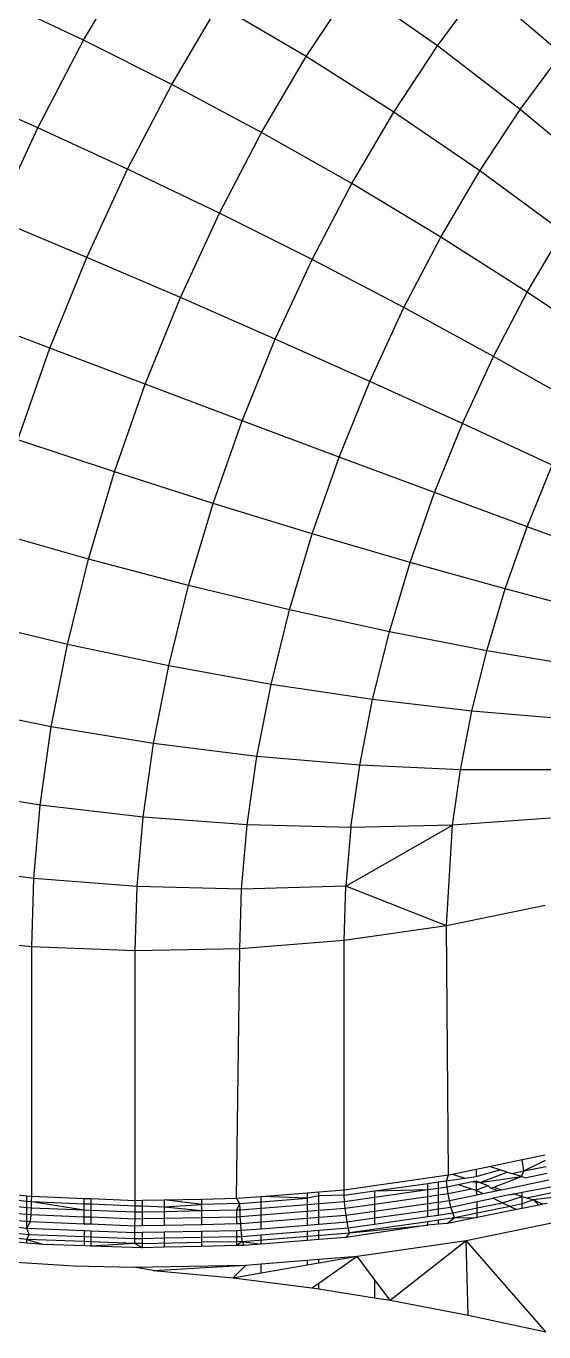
# Model space of a CAD drawing. Header units: millimetres. Extents: x 153 to 4750, y 92 to 3343.
# Drawn here: x 4264.44 to 4268.25, y 1670.69 to 1680.3 of the extents above; entities that cross this region are included whole.
import ezdxf

# ---------------------------------------------------------------- set-up
doc = ezdxf.new("R2010")
doc.units = ezdxf.units.MM

msp = doc.modelspace()

# ---------------------------------------------------------------- linework, layer by layer
for p, q in [((4264.8647, 1680.1963), (4265.2204, 1680.8012)), ((4266.5048, 1680.0764), (4266.8458, 1680.5925)), ((4267.471, 1680.1545), (4266.8458, 1680.5925)), ((4267.471, 1680.1545), (4267.7984, 1680.5953)), ((4268.3844, 1680.0962), (4267.7984, 1680.5953)), ((4264.8647, 1680.1963), (4264.2357, 1680.4921)), ((4265.5144, 1679.8704), (4265.8584, 1680.4555)), ((4266.5048, 1680.0764), (4265.8584, 1680.4555)), ((4264.5285, 1679.553), (4264.8647, 1680.1963)), ((4265.5144, 1679.8704), (4264.8647, 1680.1963)), ((4266.1762, 1679.5175), (4266.5048, 1680.0764)), ((4267.1497, 1679.6682), (4266.5048, 1680.0764)), ((4267.1497, 1679.6682), (4267.471, 1680.1545)), ((4268.0807, 1679.6873), (4267.471, 1680.1545)), ((4268.0807, 1679.6873), (4268.3844, 1680.0962)), ((4265.1892, 1679.2483), (4265.5144, 1679.8704)), ((4266.1762, 1679.5175), (4265.5144, 1679.8704)), ((4264.5285, 1679.553), (4263.8918, 1679.8341)), ((4267.7827, 1679.2362), (4268.0807, 1679.6873)), ((4268.6648, 1679.1977), (4268.0807, 1679.6873)), ((4266.84, 1679.1416), (4267.1497, 1679.6682)), ((4267.7827, 1679.2362), (4267.1497, 1679.6682)), ((4264.2177, 1678.8807), (4264.5285, 1679.553)), ((4265.1892, 1679.2483), (4264.5285, 1679.553)), ((4265.8655, 1678.9231), (4266.1762, 1679.5175)), ((4266.84, 1679.1416), (4266.1762, 1679.5175)), ((4264.8886, 1678.598), (4265.1892, 1679.2483)), ((4265.8655, 1678.9231), (4265.1892, 1679.2483)), ((4267.4955, 1678.7478), (4267.7827, 1679.2362)), ((4268.3934, 1678.7869), (4267.7827, 1679.2362)), ((4266.5473, 1678.5815), (4266.84, 1679.1416)), ((4267.4955, 1678.7478), (4266.84, 1679.1416)), ((4265.5783, 1678.3019), (4265.8655, 1678.9231)), ((4266.5473, 1678.5815), (4265.8655, 1678.9231)), ((4264.8886, 1678.598), (4264.2177, 1678.8807)), ((4267.2239, 1678.2283), (4267.4955, 1678.7478)), ((4268.1317, 1678.342), (4267.4955, 1678.7478)), ((4268.1317, 1678.342), (4268.3934, 1678.7869)), ((4264.6177, 1677.93), (4264.8886, 1678.598)), ((4265.5783, 1678.3019), (4264.8886, 1678.598)), ((4266.2767, 1677.9961), (4266.5473, 1678.5815)), ((4267.2239, 1678.2283), (4266.5473, 1678.5815)), ((4267.8845, 1677.8689), (4268.1317, 1678.342)), ((4268.7385, 1677.9307), (4268.1317, 1678.342)), ((4265.3194, 1677.6637), (4265.5783, 1678.3019)), ((4266.2767, 1677.9961), (4265.5783, 1678.3019)), ((4264.6177, 1677.93), (4263.9375, 1678.1899)), ((4266.973, 1677.6853), (4267.2239, 1678.2283)), ((4267.8845, 1677.8689), (4267.2239, 1678.2283)), ((4266.0328, 1677.3948), (4266.2767, 1677.9961)), ((4266.973, 1677.6853), (4266.2767, 1677.9961)), ((4264.3803, 1677.2548), (4264.6177, 1677.93)), ((4265.3194, 1677.6637), (4264.6177, 1677.93)), ((4267.6558, 1677.3743), (4267.8845, 1677.8689)), ((4268.5181, 1677.509), (4267.8845, 1677.8689)), ((4265.0927, 1677.0186), (4265.3194, 1677.6637)), ((4266.0328, 1677.3948), (4265.3194, 1677.6637)), ((4266.7467, 1677.1275), (4266.973, 1677.6853)), ((4267.6558, 1677.3743), (4266.973, 1677.6853)), ((4265.8192, 1676.787), (4266.0328, 1677.3948)), ((4266.7467, 1677.1275), (4266.0328, 1677.3948)), ((4267.4498, 1676.8663), (4267.6558, 1677.3743)), ((4268.3143, 1677.0682), (4267.6558, 1677.3743)), ((4265.0927, 1677.0186), (4264.3803, 1677.2548)), ((4266.5486, 1676.5638), (4266.7467, 1677.1275)), ((4267.4498, 1676.8663), (4266.7467, 1677.1275)), ((4264.9009, 1676.3771), (4265.0927, 1677.0186)), ((4265.8192, 1676.787), (4265.0927, 1677.0186)), ((4268.1306, 1676.6152), (4268.3143, 1677.0682)), ((4267.2694, 1676.3528), (4267.4498, 1676.8663)), ((4268.1306, 1676.6152), (4267.4498, 1676.8663)), ((4265.6385, 1676.1825), (4265.8192, 1676.787)), ((4266.5486, 1676.5638), (4265.8192, 1676.787)), ((4267.9698, 1676.1576), (4268.1306, 1676.6152)), ((4268.7786, 1676.3784), (4268.1306, 1676.6152)), ((4264.9009, 1676.3771), (4264.1796, 1676.5833)), ((4266.381, 1676.0031), (4266.5486, 1676.5638)), ((4267.2694, 1676.3528), (4266.5486, 1676.5638)), ((4264.7458, 1675.7489), (4264.9009, 1676.3771)), ((4265.6385, 1676.1825), (4264.9009, 1676.3771)), ((4267.1166, 1675.8422), (4267.2694, 1676.3528)), ((4267.9698, 1676.1576), (4267.2694, 1676.3528)), ((4265.4923, 1675.5905), (4265.6385, 1676.1825)), ((4266.381, 1676.0031), (4265.6385, 1676.1825)), ((4267.8337, 1675.7024), (4267.9698, 1676.1576)), ((4268.6389, 1675.981), (4267.9698, 1676.1576)), ((4266.2454, 1675.454), (4266.381, 1676.0031)), ((4267.1166, 1675.8422), (4266.381, 1676.0031)), ((4264.7458, 1675.7489), (4264.0173, 1675.9257)), ((4266.9931, 1675.3421), (4267.1166, 1675.8422)), ((4267.8337, 1675.7024), (4267.1166, 1675.8422)), ((4264.6276, 1675.1427), (4264.7458, 1675.7489)), ((4265.4923, 1675.5905), (4264.7458, 1675.7489)), ((4267.7235, 1675.2566), (4267.8337, 1675.7024)), ((4268.5208, 1675.5858), (4267.8337, 1675.7024)), ((4265.3809, 1675.0194), (4265.4923, 1675.5905)), ((4266.2454, 1675.454), (4265.4923, 1675.5905)), ((4266.1421, 1674.9243), (4266.2454, 1675.454)), ((4266.9931, 1675.3421), (4266.2454, 1675.454)), ((4264.6276, 1675.1427), (4263.8935, 1675.2912)), ((4266.8991, 1674.8595), (4266.9931, 1675.3421)), ((4267.7235, 1675.2566), (4266.9931, 1675.3421)), ((4267.6397, 1674.8265), (4267.7235, 1675.2566)), ((4268.4252, 1675.1988), (4267.7235, 1675.2566)), ((4264.5457, 1674.566), (4264.6276, 1675.1427)), ((4265.3809, 1675.0194), (4264.6276, 1675.1427)), ((4265.3037, 1674.476), (4265.3809, 1675.0194)), ((4266.1421, 1674.9243), (4265.3809, 1675.0194)), ((4266.0705, 1674.4202), (4266.1421, 1674.9243)), ((4266.8991, 1674.8595), (4266.1421, 1674.9243)), ((4266.8339, 1674.4005), (4266.8991, 1674.8595)), ((4267.6397, 1674.8265), (4266.8991, 1674.8595)), ((4267.5816, 1674.4173), (4267.6397, 1674.8265)), ((4268.3524, 1674.8254), (4267.6397, 1674.8265)), ((4264.5457, 1674.566), (4263.8078, 1674.6876)), ((4264.4984, 1674.0247), (4264.5457, 1674.566)), ((4265.3037, 1674.476), (4264.5457, 1674.566)), ((4265.2592, 1673.9659), (4265.3037, 1674.476)), ((4266.0705, 1674.4202), (4265.3037, 1674.476)), ((4266.0291, 1673.9471), (4266.0705, 1674.4202)), ((4266.8339, 1674.4005), (4266.0705, 1674.4202)), ((4266.7962, 1673.9696), (4267.5816, 1674.4173)), ((4266.8339, 1674.4005), (4266.7962, 1673.9696)), ((4267.5816, 1674.4173), (4266.8339, 1674.4005)), ((4267.5373, 1673.6772), (4267.5816, 1674.4173)), ((4268.3019, 1674.4702), (4267.5816, 1674.4173)), ((4264.4984, 1674.0247), (4263.7583, 1674.121)), ((4264.4833, 1673.5231), (4264.4984, 1674.0247)), ((4265.2592, 1673.9659), (4264.4984, 1674.0247)), ((4265.2449, 1673.4933), (4265.2592, 1673.9659)), ((4266.0291, 1673.9471), (4265.2592, 1673.9659)), ((4266.0159, 1673.5087), (4266.0291, 1673.9471)), ((4266.7962, 1673.9696), (4266.0291, 1673.9471)), ((4266.7842, 1673.5702), (4266.7962, 1673.9696)), ((4267.5373, 1673.6772), (4266.7962, 1673.9696)), ((4268.2635, 1673.8277), (4267.5373, 1673.6772)), ((4267.5373, 1673.6772), (4266.7842, 1673.5702)), ((4267.5521, 1671.8432), (4267.5373, 1673.6772)), ((4264.4833, 1673.5231), (4263.7425, 1673.5959)), ((4266.7842, 1673.5702), (4266.0159, 1673.5087)), ((4266.7842, 1671.7331), (4266.7842, 1673.5702)), ((4264.4833, 1671.6859), (4264.4833, 1673.5231)), ((4265.2449, 1673.4933), (4264.4833, 1673.5231)), ((4266.0159, 1673.5087), (4265.2449, 1673.4933)), ((4265.2449, 1671.6561), (4265.2449, 1673.4933)), ((4265.992, 1671.6711), (4266.0159, 1673.5087)), ((4268.0955, 1671.9558), (4268.2635, 1671.9906)), ((4267.7558, 1671.8854), (4267.8543, 1671.9058)), ((4267.8543, 1671.9058), (4268.0955, 1671.9558)), ((4267.9298, 1671.8817), (4267.8543, 1671.9058)), ((4268.1073, 1671.8723), (4268.0955, 1671.9558)), ((4268.1073, 1671.8723), (4268.2651, 1671.9512)), ((4268.1073, 1671.8723), (4268.2703, 1671.9061)), ((4266.7842, 1671.7331), (4267.5521, 1671.8432)), ((4267.4771, 1671.7919), (4267.5385, 1671.8007)), ((4267.5385, 1671.8007), (4267.5521, 1671.8432)), ((4267.5385, 1671.8007), (4267.6732, 1671.8201)), ((4267.5424, 1671.7553), (4267.5385, 1671.8007)), ((4267.5521, 1671.8432), (4267.5816, 1671.8493)), ((4267.5816, 1671.8493), (4267.7558, 1671.8854)), ((4267.5816, 1671.8493), (4267.6732, 1671.8201)), ((4267.6237, 1671.7721), (4267.7276, 1671.7937)), ((4267.6732, 1671.8201), (4267.7558, 1671.832)), ((4267.7276, 1671.7937), (4267.7558, 1671.7995)), ((4267.7276, 1671.7937), (4267.7839, 1671.7887)), ((4267.7558, 1671.8854), (4267.7558, 1671.832)), ((4267.7558, 1671.832), (4267.9298, 1671.8817)), ((4267.7558, 1671.7995), (4267.7558, 1671.73)), ((4267.7558, 1671.7995), (4267.7839, 1671.7887)), ((4267.7839, 1671.7887), (4267.9832, 1671.8647)), ((4267.7839, 1671.7887), (4268.0894, 1671.8309)), ((4267.8869, 1671.752), (4268.0894, 1671.8309)), ((4267.9832, 1671.8647), (4267.9298, 1671.8817)), ((4267.9414, 1671.7346), (4268.2917, 1671.8072)), ((4267.9832, 1671.8647), (4268.0177, 1671.8538)), ((4268.0177, 1671.8538), (4268.1073, 1671.8723)), ((4268.0894, 1671.8309), (4268.0177, 1671.8538)), ((4268.0894, 1671.8309), (4268.1073, 1671.8723)), ((4268.1143, 1671.823), (4268.0894, 1671.8309)), ((4268.1143, 1671.823), (4268.2792, 1671.8571)), ((4266.1717, 1671.6841), (4266.5106, 1671.7112)), ((4266.5106, 1671.7112), (4266.5973, 1671.7181)), ((4266.5106, 1671.7112), (4266.5106, 1671.6716)), ((4266.5973, 1671.7181), (4266.7842, 1671.7331)), ((4266.5973, 1671.6883), (4266.5973, 1671.7181)), ((4266.785, 1671.6936), (4266.7842, 1671.7331)), ((4266.785, 1671.6936), (4267.0075, 1671.7252)), ((4267.0075, 1671.7252), (4267.399, 1671.7808)), ((4267.0075, 1671.7252), (4267.399, 1671.7349)), ((4267.0075, 1671.6793), (4267.399, 1671.7349)), ((4267.0075, 1671.7252), (4267.0075, 1671.6793)), ((4267.399, 1671.7808), (4267.4771, 1671.7919)), ((4267.399, 1671.7349), (4267.399, 1671.7808)), ((4267.399, 1671.7349), (4267.4771, 1671.746)), ((4267.399, 1671.6846), (4267.399, 1671.7349)), ((4267.4771, 1671.7919), (4267.4771, 1671.746)), ((4267.4771, 1671.746), (4267.5424, 1671.7553)), ((4267.4771, 1671.746), (4267.4771, 1671.6957)), ((4267.4771, 1671.6957), (4267.5491, 1671.7059)), ((4267.5424, 1671.7553), (4267.6237, 1671.7721)), ((4267.5491, 1671.7059), (4267.5424, 1671.7553)), ((4267.5491, 1671.7059), (4267.7202, 1671.7413)), ((4267.5585, 1671.6553), (4267.5491, 1671.7059)), ((4267.5585, 1671.6553), (4267.7636, 1671.6978)), ((4267.6237, 1671.7721), (4267.7202, 1671.7413)), ((4267.7202, 1671.7413), (4267.7558, 1671.73)), ((4267.7558, 1671.73), (4267.8415, 1671.7665)), ((4267.7558, 1671.73), (4267.8054, 1671.7065)), ((4267.7636, 1671.6978), (4267.7558, 1671.73)), ((4267.7636, 1671.6978), (4267.8054, 1671.7065)), ((4267.7839, 1671.7887), (4267.8415, 1671.7665)), ((4267.8054, 1671.7065), (4267.9148, 1671.7291)), ((4267.8415, 1671.7665), (4267.8594, 1671.7482)), ((4267.8594, 1671.7482), (4267.8869, 1671.752)), ((4267.8594, 1671.7482), (4267.9148, 1671.7291)), ((4268.0384, 1671.7037), (4267.8803, 1671.671)), ((4267.8869, 1671.752), (4267.9414, 1671.7346)), ((4267.9148, 1671.7291), (4267.9414, 1671.7346)), ((4268.0073, 1671.6973), (4268.0384, 1671.7037)), ((4268.0384, 1671.7037), (4268.0954, 1671.7156)), ((4268.0384, 1671.7037), (4268.0954, 1671.6855)), ((4268.0954, 1671.7156), (4268.317, 1671.7584)), ((4268.0954, 1671.6855), (4268.0954, 1671.7156)), ((4268.1266, 1671.6756), (4268.3244, 1671.7166)), ((4264.3814, 1671.696), (4264.4481, 1671.6894)), ((4264.3814, 1671.6564), (4264.4481, 1671.6498)), ((4264.3814, 1671.6106), (4264.4481, 1671.604)), ((4264.4481, 1671.6894), (4264.4833, 1671.6859)), ((4264.4481, 1671.6498), (4264.4481, 1671.6894)), ((4264.4481, 1671.6498), (4264.4828, 1671.6464)), ((4264.4481, 1671.604), (4264.4481, 1671.6498)), ((4264.4481, 1671.604), (4264.4812, 1671.6008)), ((4264.4481, 1671.5539), (4264.4481, 1671.604)), ((4264.4812, 1671.6008), (4264.4828, 1671.6464)), ((4264.4828, 1671.6464), (4264.4833, 1671.6859)), ((4264.4828, 1671.6464), (4264.8707, 1671.6312)), ((4264.4828, 1671.6464), (4264.8707, 1671.5855)), ((4264.4833, 1671.6859), (4264.8706, 1671.6708)), ((4264.8706, 1671.6708), (4264.9192, 1671.6689)), ((4264.8707, 1671.6312), (4264.8706, 1671.6708)), ((4264.8707, 1671.6312), (4264.9192, 1671.6293)), ((4264.8707, 1671.5855), (4264.8707, 1671.6312)), ((4264.9192, 1671.6689), (4265.2449, 1671.6561)), ((4264.9192, 1671.6689), (4264.9192, 1671.6293)), ((4264.9192, 1671.6293), (4265.2449, 1671.6166)), ((4264.9192, 1671.6293), (4264.9192, 1671.5836)), ((4265.2446, 1671.5709), (4265.2449, 1671.6166)), ((4265.2449, 1671.6561), (4265.2994, 1671.6572)), ((4265.2449, 1671.6166), (4265.2449, 1671.6561)), ((4265.2449, 1671.6166), (4265.2994, 1671.6145)), ((4265.2994, 1671.6572), (4265.4589, 1671.6604)), ((4265.2994, 1671.6145), (4265.2994, 1671.6572)), ((4265.2994, 1671.6145), (4265.4589, 1671.6082)), ((4265.2994, 1671.572), (4265.2994, 1671.6145)), ((4265.4589, 1671.6604), (4265.7351, 1671.666)), ((4265.7351, 1671.6264), (4265.4589, 1671.6604)), ((4265.4589, 1671.6604), (4265.4589, 1671.6082)), ((4265.4589, 1671.6082), (4265.7351, 1671.6264)), ((4265.4589, 1671.6082), (4265.4589, 1671.5752)), ((4265.4589, 1671.6082), (4265.7351, 1671.5807)), ((4265.7351, 1671.666), (4265.992, 1671.6711)), ((4265.7351, 1671.6264), (4265.7351, 1671.666)), ((4266.0163, 1671.632), (4265.7351, 1671.6264)), ((4265.7351, 1671.5807), (4265.7351, 1671.6264)), ((4265.992, 1671.6711), (4266.1717, 1671.6841)), ((4266.0163, 1671.632), (4265.992, 1671.6711)), ((4266.0163, 1671.632), (4265.992, 1671.5859)), ((4266.0163, 1671.632), (4266.1717, 1671.6445)), ((4266.0174, 1671.5864), (4266.0163, 1671.632)), ((4266.5106, 1671.6716), (4266.1717, 1671.6841)), ((4266.1717, 1671.6445), (4266.1717, 1671.6841)), ((4266.1717, 1671.6445), (4266.5106, 1671.6716)), ((4266.1717, 1671.5987), (4266.1717, 1671.6445)), ((4266.1717, 1671.5987), (4266.5106, 1671.6259)), ((4266.5973, 1671.6883), (4266.5106, 1671.6716)), ((4266.5106, 1671.6716), (4266.5106, 1671.6259)), ((4266.5106, 1671.6259), (4266.5973, 1671.6328)), ((4266.5106, 1671.6259), (4266.5106, 1671.5758)), ((4266.785, 1671.6936), (4266.5973, 1671.6883)), ((4266.5973, 1671.6328), (4266.5973, 1671.6883)), ((4266.5973, 1671.6328), (4266.7875, 1671.648)), ((4266.5973, 1671.5827), (4266.5973, 1671.6328)), ((4266.7875, 1671.648), (4266.785, 1671.6936)), ((4266.7875, 1671.648), (4267.0075, 1671.6793)), ((4266.7919, 1671.5983), (4266.7875, 1671.648)), ((4266.7919, 1671.5983), (4267.0075, 1671.6289)), ((4267.0075, 1671.6289), (4267.399, 1671.6846)), ((4267.0075, 1671.6793), (4267.0075, 1671.6289)), ((4267.0075, 1671.577), (4267.3989, 1671.6326)), ((4267.0075, 1671.6289), (4267.0075, 1671.577)), ((4267.3989, 1671.6326), (4267.399, 1671.6846)), ((4267.3989, 1671.6326), (4267.4771, 1671.6437)), ((4267.3989, 1671.5824), (4267.3989, 1671.6326)), ((4267.399, 1671.6846), (4267.4771, 1671.6957)), ((4267.4771, 1671.6957), (4267.4771, 1671.6437)), ((4267.4771, 1671.6437), (4267.5585, 1671.6553)), ((4267.4771, 1671.6437), (4267.4771, 1671.5935)), ((4267.4771, 1671.5935), (4267.5701, 1671.6067)), ((4267.5701, 1671.6067), (4267.5585, 1671.6553)), ((4267.5701, 1671.6067), (4267.7636, 1671.6468)), ((4267.583, 1671.563), (4267.5701, 1671.6067)), ((4267.7636, 1671.6468), (4267.8803, 1671.671)), ((4267.7636, 1671.6004), (4267.7636, 1671.6468)), ((4267.7636, 1671.6004), (4267.9484, 1671.6387)), ((4268.0055, 1671.6116), (4267.7636, 1671.5612)), ((4267.8803, 1671.671), (4267.9484, 1671.6387)), ((4267.9484, 1671.6387), (4268.0954, 1671.6855)), ((4267.9484, 1671.6387), (4268.0055, 1671.6116)), ((4268.0954, 1671.6304), (4268.0055, 1671.6116)), ((4268.0055, 1671.6116), (4268.0538, 1671.5888)), ((4268.0954, 1671.6855), (4268.1266, 1671.6756)), ((4268.0954, 1671.6304), (4268.0954, 1671.6855)), ((4268.1767, 1671.6596), (4268.0954, 1671.6304)), ((4268.0954, 1671.5972), (4268.0954, 1671.6304)), ((4268.2167, 1671.6215), (4268.0954, 1671.5972)), ((4268.1266, 1671.6756), (4268.1767, 1671.6596)), ((4268.317, 1671.6765), (4268.1767, 1671.6596)), ((4268.1767, 1671.6596), (4268.2452, 1671.6272)), ((4268.1767, 1671.6596), (4268.2167, 1671.6215)), ((4268.2452, 1671.6272), (4268.2167, 1671.6215)), ((4268.2773, 1671.6336), (4268.2452, 1671.6272)), ((4264.3814, 1671.5604), (4264.4481, 1671.5539)), ((4264.3814, 1671.5088), (4264.4481, 1671.5022)), ((4264.4481, 1671.5022), (4264.4481, 1671.5539)), ((4264.4481, 1671.5539), (4264.4785, 1671.5509)), ((4264.4746, 1671.4996), (4264.4785, 1671.5509)), ((4264.4785, 1671.5509), (4264.4812, 1671.6008)), ((4264.4785, 1671.5509), (4264.8708, 1671.5355)), ((4264.4812, 1671.6008), (4264.8707, 1671.5855)), ((4264.8708, 1671.5355), (4264.8707, 1671.5855)), ((4264.8707, 1671.5855), (4264.9192, 1671.5836)), ((4264.8708, 1671.4841), (4264.8708, 1671.5355)), ((4264.8708, 1671.5355), (4264.9192, 1671.5336)), ((4264.9192, 1671.5836), (4265.2446, 1671.5709)), ((4264.9192, 1671.5836), (4264.9192, 1671.5336)), ((4264.9192, 1671.5336), (4264.9192, 1671.4822)), ((4264.9192, 1671.5336), (4265.2443, 1671.5209)), ((4265.2437, 1671.4695), (4265.2443, 1671.5209)), ((4265.2443, 1671.5209), (4265.2446, 1671.5709)), ((4265.2443, 1671.5209), (4265.2994, 1671.522)), ((4265.2446, 1671.5709), (4265.2994, 1671.572)), ((4265.2994, 1671.572), (4265.4589, 1671.5752)), ((4265.2994, 1671.522), (4265.2994, 1671.572)), ((4265.2994, 1671.522), (4265.4589, 1671.5252)), ((4265.2994, 1671.4707), (4265.2994, 1671.522)), ((4265.4589, 1671.5752), (4265.7351, 1671.5807)), ((4265.4589, 1671.5752), (4265.4589, 1671.5252)), ((4265.4589, 1671.5252), (4265.7351, 1671.5307)), ((4265.4589, 1671.5252), (4265.4589, 1671.4738)), ((4265.7351, 1671.5807), (4265.992, 1671.5859)), ((4265.7351, 1671.5307), (4265.7351, 1671.5807)), ((4265.7351, 1671.5307), (4265.992, 1671.5359)), ((4265.7351, 1671.4794), (4265.7351, 1671.5307)), ((4265.992, 1671.5859), (4266.0174, 1671.5864)), ((4265.992, 1671.5859), (4265.992, 1671.5359)), ((4265.992, 1671.5359), (4266.0194, 1671.5364)), ((4265.992, 1671.5359), (4265.992, 1671.4845)), ((4266.0174, 1671.5864), (4266.1717, 1671.5987)), ((4266.0194, 1671.5364), (4266.0174, 1671.5864)), ((4266.0194, 1671.5364), (4266.1717, 1671.5486)), ((4266.0222, 1671.4851), (4266.0194, 1671.5364)), ((4266.1717, 1671.5486), (4266.1717, 1671.5987)), ((4266.1717, 1671.5486), (4266.5106, 1671.5758)), ((4266.1717, 1671.4971), (4266.1717, 1671.5486)), ((4266.1717, 1671.4971), (4266.5106, 1671.5242)), ((4266.5106, 1671.5758), (4266.5973, 1671.5827)), ((4266.5106, 1671.5758), (4266.5106, 1671.5242)), ((4266.5106, 1671.5242), (4266.5972, 1671.5312)), ((4266.5106, 1671.5242), (4266.5106, 1671.4744)), ((4266.5972, 1671.5312), (4266.5973, 1671.5827)), ((4266.5972, 1671.5312), (4266.798, 1671.5472)), ((4266.5972, 1671.4814), (4266.5972, 1671.5312)), ((4266.5973, 1671.5827), (4266.7919, 1671.5983)), ((4266.798, 1671.5472), (4266.7919, 1671.5983)), ((4266.798, 1671.5472), (4267.0075, 1671.577)), ((4266.8055, 1671.4981), (4266.798, 1671.5472)), ((4266.8055, 1671.4981), (4267.0075, 1671.5268)), ((4267.0075, 1671.5268), (4267.3989, 1671.5824)), ((4267.0075, 1671.577), (4267.0075, 1671.5268)), ((4267.0075, 1671.4812), (4267.3989, 1671.5368)), ((4267.0075, 1671.5268), (4267.0075, 1671.4812)), ((4267.3989, 1671.5824), (4267.4771, 1671.5935)), ((4267.3989, 1671.5368), (4267.3989, 1671.5824)), ((4267.3989, 1671.5368), (4267.4771, 1671.5479)), ((4267.4771, 1671.5094), (4267.3989, 1671.4983)), ((4267.4771, 1671.5935), (4267.4771, 1671.5479)), ((4267.4771, 1671.5479), (4267.583, 1671.563)), ((4267.5964, 1671.5264), (4267.4771, 1671.5094)), ((4267.4771, 1671.5094), (4267.4771, 1671.4801)), ((4267.7636, 1671.5306), (4267.5447, 1671.4867)), ((4267.5964, 1671.5264), (4267.5447, 1671.4867)), ((4267.583, 1671.563), (4267.7636, 1671.6004)), ((4267.5964, 1671.5264), (4267.583, 1671.563)), ((4267.7636, 1671.5612), (4267.5964, 1671.5264)), ((4267.5964, 1671.5264), (4267.7636, 1671.5306)), ((4267.6817, 1671.3596), (4268.4563, 1671.5201)), ((4267.7636, 1671.5612), (4267.7636, 1671.6004)), ((4268.0538, 1671.5888), (4267.7636, 1671.5306)), ((4267.7636, 1671.5306), (4267.7636, 1671.5612)), ((4268.0954, 1671.5972), (4268.0538, 1671.5888)), ((4263.7081, 1671.48), (4264.4645, 1671.4056)), ((4264.3814, 1671.4589), (4264.4481, 1671.4523)), ((4264.4481, 1671.4523), (4264.4481, 1671.5022)), ((4264.4481, 1671.5022), (4264.4746, 1671.4996)), ((4264.4481, 1671.4523), (4264.4746, 1671.4996)), ((4264.4645, 1671.4056), (4264.4481, 1671.4523)), ((4264.4481, 1671.4523), (4264.8709, 1671.4345)), ((4264.4746, 1671.4996), (4264.8708, 1671.4841)), ((4264.8708, 1671.4841), (4264.9192, 1671.4822)), ((4264.8709, 1671.3897), (4264.8709, 1671.4345)), ((4264.8709, 1671.4345), (4264.9192, 1671.4326)), ((4264.9192, 1671.4822), (4265.2437, 1671.4695)), ((4264.9192, 1671.4326), (4265.243, 1671.4199)), ((4264.9192, 1671.4326), (4264.9192, 1671.3878)), ((4265.2423, 1671.3751), (4265.243, 1671.4199)), ((4265.243, 1671.4199), (4265.2437, 1671.4695)), ((4265.243, 1671.4199), (4265.2994, 1671.421)), ((4265.2437, 1671.4695), (4265.2994, 1671.4707)), ((4265.2994, 1671.4707), (4265.4589, 1671.4738)), ((4265.2994, 1671.421), (4265.4589, 1671.4242)), ((4265.2994, 1671.3763), (4265.2994, 1671.421)), ((4265.4589, 1671.4738), (4265.7351, 1671.4794)), ((4265.4589, 1671.4242), (4265.735, 1671.4298)), ((4265.4589, 1671.4242), (4265.4589, 1671.3795)), ((4265.735, 1671.4298), (4265.992, 1671.4349)), ((4265.735, 1671.385), (4265.735, 1671.4298)), ((4265.7351, 1671.4794), (4265.992, 1671.4845)), ((4265.992, 1671.4845), (4266.0222, 1671.4851)), ((4265.992, 1671.4349), (4266.0257, 1671.4356)), ((4265.992, 1671.4349), (4265.992, 1671.3902)), ((4266.0222, 1671.4851), (4266.1717, 1671.4971)), ((4266.0257, 1671.4356), (4266.0222, 1671.4851)), ((4266.0257, 1671.4356), (4266.1717, 1671.4473)), ((4266.0295, 1671.3909), (4266.0257, 1671.4356)), ((4266.0335, 1671.3532), (4266.8228, 1671.4164)), ((4266.1717, 1671.4473), (4266.1717, 1671.4971)), ((4266.1717, 1671.4473), (4266.5106, 1671.4744)), ((4266.1717, 1671.4023), (4266.5106, 1671.4294)), ((4266.5106, 1671.4744), (4266.5972, 1671.4814)), ((4266.5106, 1671.4294), (4266.5972, 1671.4364)), ((4266.5106, 1671.4294), (4266.5106, 1671.3608)), ((4266.5972, 1671.4814), (4266.8055, 1671.4981)), ((4266.5972, 1671.4364), (4266.814, 1671.4537)), ((4266.5972, 1671.3677), (4266.5972, 1671.4364)), ((4267.3989, 1671.4725), (4266.7966, 1671.3834)), ((4266.8228, 1671.4164), (4266.7966, 1671.3834)), ((4266.814, 1671.4537), (4266.8055, 1671.4981)), ((4266.814, 1671.4537), (4267.0075, 1671.4812)), ((4266.8228, 1671.4164), (4266.814, 1671.4537)), ((4267.3989, 1671.4983), (4266.8228, 1671.4164)), ((4266.8228, 1671.4164), (4267.3989, 1671.4725)), ((4267.3989, 1671.4725), (4267.3989, 1671.4983)), ((4267.4771, 1671.4801), (4267.3989, 1671.4725)), ((4267.5447, 1671.4867), (4267.4771, 1671.4801)), ((4264.4481, 1671.369), (4264.3814, 1671.3756)), ((4264.4481, 1671.3417), (4264.3814, 1671.3476)), ((4264.4481, 1671.369), (4264.4645, 1671.4056)), ((4264.4481, 1671.3417), (4264.4481, 1671.369)), ((4264.4481, 1671.369), (4264.5694, 1671.331)), ((4264.8709, 1671.3522), (4264.4481, 1671.369)), ((4264.5694, 1671.331), (4264.4481, 1671.3417)), ((4264.4645, 1671.4056), (4264.8709, 1671.3897)), ((4264.871, 1671.3212), (4264.5694, 1671.331)), ((4264.8709, 1671.3522), (4264.8709, 1671.3897)), ((4264.8709, 1671.3897), (4264.9192, 1671.3878)), ((4264.871, 1671.3212), (4264.8709, 1671.3522)), ((4264.9192, 1671.3502), (4264.8709, 1671.3522)), ((4264.9192, 1671.3196), (4264.871, 1671.3212)), ((4264.9192, 1671.3878), (4265.2423, 1671.3751)), ((4264.9192, 1671.3878), (4264.9192, 1671.3502)), ((4264.9192, 1671.3502), (4264.9192, 1671.3196)), ((4265.2415, 1671.3373), (4264.9192, 1671.3502)), ((4265.2415, 1671.3373), (4264.9192, 1671.3196)), ((4265.2994, 1671.3072), (4264.9192, 1671.3196)), ((4265.2415, 1671.3373), (4265.2423, 1671.3751)), ((4265.2994, 1671.3385), (4265.2415, 1671.3373)), ((4265.2415, 1671.3373), (4265.2994, 1671.3072)), ((4265.2423, 1671.3751), (4265.2994, 1671.3763)), ((4265.2994, 1671.3763), (4265.4589, 1671.3795)), ((4265.2994, 1671.3385), (4265.2994, 1671.3763)), ((4265.2994, 1671.3385), (4265.735, 1671.3472)), ((4265.2994, 1671.3072), (4265.2994, 1671.3385)), ((4265.4589, 1671.3795), (4265.735, 1671.385)), ((4265.4589, 1671.3795), (4265.4589, 1671.3108)), ((4265.735, 1671.317), (4265.4589, 1671.3108)), ((4265.735, 1671.385), (4265.992, 1671.3902)), ((4265.735, 1671.3472), (4265.735, 1671.385)), ((4265.992, 1671.3506), (4265.735, 1671.3472)), ((4265.735, 1671.317), (4265.735, 1671.3472)), ((4265.992, 1671.3228), (4265.735, 1671.317)), ((4265.992, 1671.3902), (4266.0295, 1671.3909)), ((4265.992, 1671.3902), (4265.992, 1671.3506)), ((4266.0335, 1671.3532), (4265.992, 1671.3228)), ((4266.0335, 1671.3532), (4265.992, 1671.3506)), ((4265.992, 1671.3506), (4265.992, 1671.3228)), ((4266.0445, 1671.324), (4265.992, 1671.3228)), ((4266.0295, 1671.3909), (4266.1717, 1671.4023)), ((4266.0335, 1671.3532), (4266.0295, 1671.3909)), ((4266.0335, 1671.3532), (4266.0445, 1671.324)), ((4266.0335, 1671.3532), (4266.1717, 1671.334)), ((4266.1717, 1671.334), (4266.0445, 1671.324)), ((4266.1717, 1671.334), (4266.1717, 1671.4023)), ((4266.5106, 1671.3608), (4266.1717, 1671.334)), ((4266.5972, 1671.3677), (4266.5106, 1671.3608)), ((4266.7966, 1671.3834), (4266.5972, 1671.3677)), ((4266.8784, 1671.2455), (4267.6817, 1671.3596)), ((4267.1235, 1670.92), (4267.6817, 1671.3596)), ((4267.6972, 1670.8116), (4267.6817, 1671.3596)), ((4268.2677, 1670.6877), (4267.6817, 1671.3596)), ((4265.4589, 1671.3108), (4265.2994, 1671.3072)), ((4266.5106, 1671.216), (4266.5971, 1671.2229)), ((4266.5971, 1671.0473), (4266.8784, 1671.2455)), ((4266.5971, 1671.2229), (4266.8784, 1671.2455)), ((4266.5971, 1671.1961), (4266.8784, 1671.2455)), ((4266.5971, 1671.1961), (4266.5971, 1671.2229)), ((4267.0075, 1671.074), (4266.8784, 1671.2455)), ((4264.2923, 1671.2049), (4264.7936, 1671.1747)), ((4264.7936, 1671.1747), (4265.2365, 1671.1634)), ((4265.2365, 1671.1634), (4266.0589, 1671.1798)), ((4265.3806, 1671.14), (4265.2365, 1671.1634)), ((4265.3806, 1671.14), (4266.0589, 1671.1798)), ((4265.3806, 1671.14), (4265.9657, 1671.0853)), ((4265.9657, 1671.0853), (4266.0589, 1671.1798)), ((4265.9657, 1671.0853), (4266.1717, 1671.1215)), ((4266.0589, 1671.1798), (4266.1717, 1671.1889)), ((4266.1717, 1671.1889), (4266.5106, 1671.216)), ((4266.1717, 1671.1215), (4266.1717, 1671.1889)), ((4266.1717, 1671.1215), (4266.5106, 1671.1809)), ((4266.5106, 1671.216), (4266.5106, 1671.1809)), ((4266.5106, 1671.1809), (4266.5971, 1671.1961)), ((4265.9657, 1671.0853), (4266.5465, 1671.0116)), ((4266.5465, 1671.0116), (4266.5971, 1671.0473)), ((4266.597, 1671.0036), (4266.5971, 1671.0473)), ((4267.0075, 1671.074), (4267.0075, 1670.9384)), ((4267.1235, 1670.92), (4267.0075, 1671.074)), ((4266.5465, 1671.0116), (4266.597, 1671.0036)), ((4266.597, 1671.0036), (4267.0075, 1670.9384)), ((4267.0075, 1670.9384), (4267.1235, 1670.92)), ((4267.1235, 1670.92), (4267.6972, 1670.8116)), ((4267.6972, 1670.8116), (4268.2677, 1670.6877))]:
    msp.add_line(p, q)

doc.saveas('drawing.dxf')
